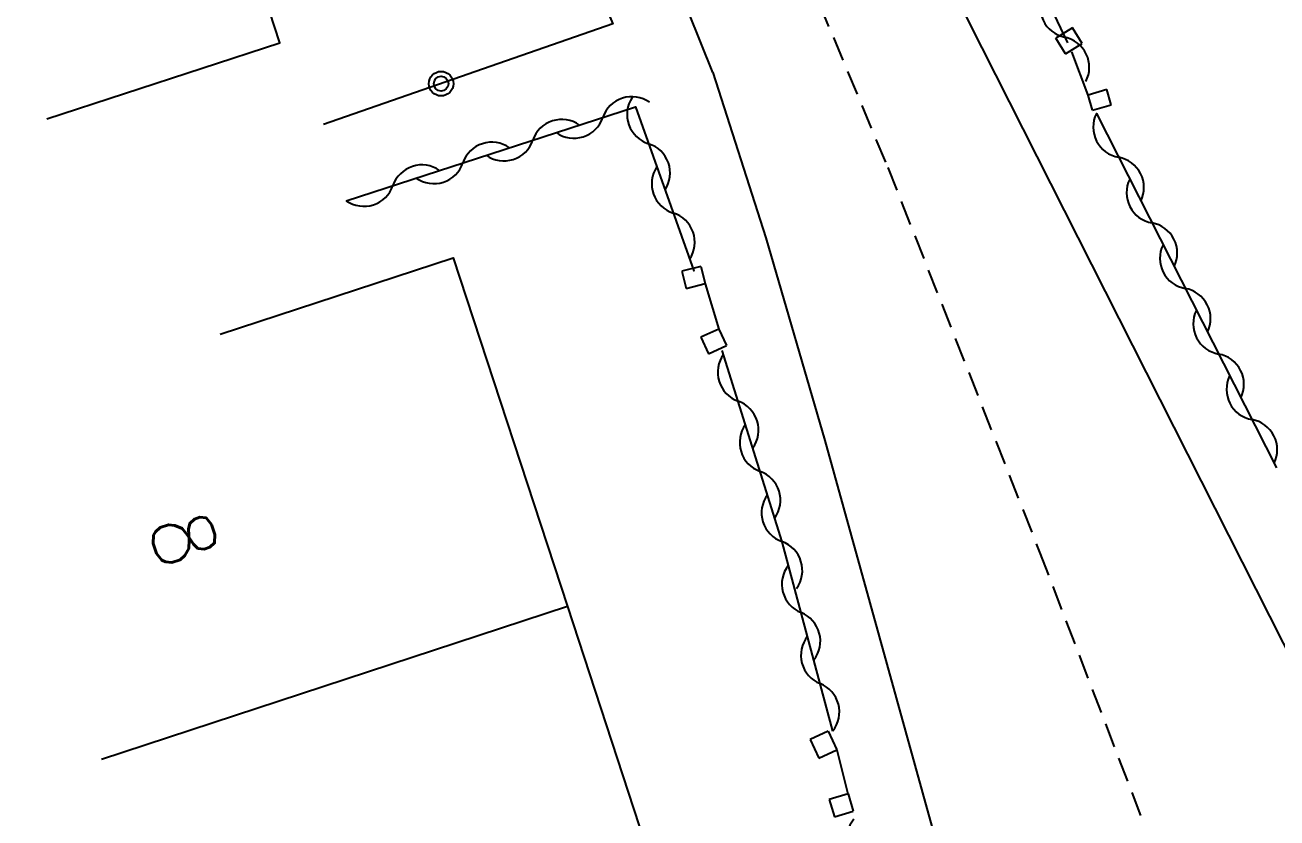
# Model space of a CAD drawing. Header units: millimetres. Extents: x 134000 to 135000, y 131000 to 132000.
# Drawn here: x 134283.35 to 134308.88, y 131370.65 to 131386.82 of the extents above; entities that cross this region are included whole.
import ezdxf
from ezdxf.enums import TextEntityAlignment as Align

# ---------------------------------------------------------------- set-up
doc = ezdxf.new("R2010")
doc.units = ezdxf.units.MM
doc.linetypes.add('DASHED', pattern=[0.75, 0.5, -0.25])
doc.layers.get('0').update_dxf_attribs({"linetype": 'CONTINUOUS'})
for name, color, linetype in [('W0001', 6, 'DASHED'), ('W0008', 7, 'CONTINUOUS'), ('W0100', 7, 'CONTINUOUS'), ('W0105', 7, 'CONTINUOUS'), ('W0112', 1, 'DASHED'), ('W0310', 3, 'CONTINUOUS'), ('W0322', 7, 'CONTINUOUS'), ('W0991', 7, 'CONTINUOUS'), ('W1102', 7, 'CONTINUOUS')]:
    doc.layers.add(name, color=color, linetype=linetype)
doc.styles.get("Standard").update_dxf_attribs({"font": 'romans.shx', "width": 0.85})

# ---------------------------------------------------------------- blocks, each defined once
blk = doc.blocks.new('t322o')
at = {"color": 0, "linetype": 'Continuous'}
for radius in [0.25, 0.15]:
    blk.add_circle((0, 0), radius, dxfattribs=at)
blk = doc.blocks.new('t310o')
at = {"color": 0, "linetype": 'Continuous'}
for centre, start, end in [((-0.5, 0.375), 216.8699, 323.1304), ((0.5, -0.375), 36.8699, 143.1303)]:
    blk.add_arc(centre, 0.625, start, end, dxfattribs=at)

msp = doc.modelspace()

# ---------------------------------------------------------------- linework, layer by layer
at = {"layer": 'W0001'}
msp.add_lwpolyline([(134264.713, 131462.062), (134269.294, 131454.356), (134274.122, 131444.494), (134276.155, 131437.378), (134279.836, 131431.562), (134292.24, 131403.859), (134298.388, 131390.024), (134300.942, 131383.918), (134304.039, 131376.07), (134310.323, 131359.694), (134326.292, 131341.759)], dxfattribs=at)
at = {"layer": 'W0008'}
for points in [[(134297.378, 131385.855), (134296.146, 131388.923), (134295.61, 131390.262), (134294.105, 131393.575), (134289.015, 131405.037), (134288.764, 131405.619), (134283.615, 131417.13), (134281.081, 131422.889), (134278.467, 131428.729), (134278.115, 131429.509), (134277.527, 131430.537), (134276.971, 131431.235), (134276.234, 131431.939), (134275.318, 131432.595), (134274.852, 131432.844), (134273.51, 131433.277), (134272.403, 131433.409), (134271.368, 131433.39), (134270.366, 131433.172), (134269.872, 131433.045)], [(134363.91, 131376.601), (134348.9, 131368.732), (134348.613, 131368.587), (134326.237, 131356.908), (134324.307, 131356.136), (134322.759, 131355.878), (134321.057, 131356.078), (134319.189, 131356.918), (134317.858, 131357.868), (134316.261, 131359.873), (134313.482, 131365.378), (134302.591, 131386.905), (134300.451, 131391.475), (134298.821, 131395.216), (134295.372, 131402.919)], [(134297.378, 131385.855), (134298.46, 131382.48), (134299.664, 131378.349), (134305.858, 131355.981), (134305.957, 131353.905), (134305.646, 131351.83), (134304.728, 131349.43), (134303.176, 131347.344), (134301.075, 131345.635)]]:
    msp.add_lwpolyline(points, dxfattribs=at)
at = {"layer": 'W0100'}
for points in [[(134283.795, 131384.911), (134288.549, 131386.46), (134286.245, 131393.526)], [(134287.33, 131380.517), (134292.08, 131382.076), (134294.416, 131374.962), (134296.665, 131368.079)]]:
    msp.add_lwpolyline(points, dxfattribs=at)
at = {"layer": 'W0105'}
for p, q in [((134305.029, 131385.392), (134304.695, 131386.276)), ((134297.221, 131381.547), (134297.499, 131380.62)), ((134299.904, 131372.041), (134300.133, 131371.144))]:
    msp.add_line(p, q, dxfattribs=at)
at = {"layer": 'W0112'}
for points in [[(134304.567, 131386.235), (134304.908, 131386.444), (134304.711, 131386.766), (134304.37, 131386.557), (134304.37, 131386.557), (134304.37, 131386.557), (134304.37, 131386.557), (134304.37, 131386.557), (134304.37, 131386.557), (134304.37, 131386.557), (134304.37, 131386.557), (134304.37, 131386.557), (134304.37, 131386.557), (134304.37, 131386.557), (134304.37, 131386.557), (134304.37, 131386.557), (134304.37, 131386.557), (134304.37, 131386.557), (134304.37, 131386.557), (134304.37, 131386.557), (134304.37, 131386.557), (134304.37, 131386.557), (134304.37, 131386.557), (134304.37, 131386.557), (134304.37, 131386.557), (134304.37, 131386.557), (134304.37, 131386.557), (134304.37, 131386.557), (134304.37, 131386.557), (134304.37, 131386.557), (134304.37, 131386.557), (134304.37, 131386.557), (134304.37, 131386.557), (134304.37, 131386.557), (134304.37, 131386.557), (134304.37, 131386.557), (134304.37, 131386.557), (134304.37, 131386.557), (134304.37, 131386.557), (134304.37, 131386.557), (134304.37, 131386.557), (134304.37, 131386.557), (134304.37, 131386.557), (134304.37, 131386.557), (134304.37, 131386.557), (134304.37, 131386.557), (134304.37, 131386.557), (134304.37, 131386.557), (134304.37, 131386.557), (134304.37, 131386.557), (134304.37, 131386.557), (134304.37, 131386.557), (134304.37, 131386.557), (134304.37, 131386.557), (134304.37, 131386.557), (134304.37, 131386.557), (134304.37, 131386.557), (134304.37, 131386.557), (134304.37, 131386.557), (134304.37, 131386.557), (134304.37, 131386.557), (134304.37, 131386.557), (134304.37, 131386.557), (134304.37, 131386.557), (134304.37, 131386.557), (134304.37, 131386.557), (134304.37, 131386.557), (134304.37, 131386.557), (134304.37, 131386.557), (134304.37, 131386.557), (134304.37, 131386.557), (134304.37, 131386.557), (134304.37, 131386.557), (134304.37, 131386.557), (134304.37, 131386.557), (134304.37, 131386.557), (134304.37, 131386.557), (134304.37, 131386.557), (134304.37, 131386.557), (134304.37, 131386.557), (134304.37, 131386.557), (134304.37, 131386.557), (134304.37, 131386.557), (134304.37, 131386.557), (134304.37, 131386.557), (134304.37, 131386.557), (134304.37, 131386.557), (134304.37, 131386.557), (134304.37, 131386.557), (134304.37, 131386.557), (134304.37, 131386.557), (134304.37, 131386.557), (134304.37, 131386.557), (134304.37, 131386.557), (134304.37, 131386.557), (134304.37, 131386.557), (134304.37, 131386.557), (134304.37, 131386.557), (134304.37, 131386.557), (134304.37, 131386.557), (134304.37, 131386.557), (134304.37, 131386.557), (134304.37, 131386.557), (134304.37, 131386.557), (134304.37, 131386.557), (134304.37, 131386.557), (134304.37, 131386.557), (134304.37, 131386.557), (134304.37, 131386.557), (134304.37, 131386.557), (134304.37, 131386.557), (134304.37, 131386.557), (134304.37, 131386.557), (134304.37, 131386.557), (134304.37, 131386.557), (134304.37, 131386.557), (134304.37, 131386.557), (134304.37, 131386.557), (134304.37, 131386.557), (134304.37, 131386.557)], [(134304.567, 131386.235), (134304.37, 131386.557), (134304.37, 131386.557), (134304.37, 131386.557), (134304.37, 131386.557), (134304.37, 131386.557), (134304.37, 131386.557), (134304.37, 131386.557), (134304.37, 131386.557), (134304.37, 131386.557), (134304.37, 131386.557), (134304.37, 131386.557), (134304.37, 131386.557), (134304.37, 131386.557), (134304.37, 131386.557), (134304.37, 131386.557), (134304.37, 131386.557), (134304.37, 131386.557), (134304.37, 131386.557), (134304.37, 131386.557), (134304.37, 131386.557), (134304.37, 131386.557), (134304.37, 131386.557), (134304.37, 131386.557), (134304.37, 131386.557), (134304.37, 131386.557), (134304.37, 131386.557), (134304.37, 131386.557), (134304.37, 131386.557), (134304.37, 131386.557), (134304.37, 131386.557), (134304.37, 131386.557), (134304.37, 131386.557), (134304.37, 131386.557), (134304.37, 131386.557), (134304.37, 131386.557), (134304.37, 131386.557), (134304.37, 131386.557), (134304.37, 131386.557), (134304.37, 131386.557), (134304.37, 131386.557), (134304.37, 131386.557), (134304.37, 131386.557), (134304.37, 131386.557), (134304.37, 131386.557), (134304.37, 131386.557), (134304.37, 131386.557), (134304.37, 131386.557), (134304.37, 131386.557), (134304.37, 131386.557), (134304.37, 131386.557), (134304.37, 131386.557), (134304.37, 131386.557), (134304.37, 131386.557), (134304.37, 131386.557), (134304.37, 131386.557), (134304.37, 131386.557), (134304.37, 131386.557), (134304.37, 131386.557), (134304.37, 131386.557), (134304.37, 131386.557), (134304.37, 131386.557), (134304.37, 131386.557), (134304.37, 131386.557), (134304.37, 131386.557), (134304.37, 131386.557), (134304.37, 131386.557), (134304.37, 131386.557), (134304.37, 131386.557), (134304.37, 131386.557), (134304.37, 131386.557), (134304.37, 131386.557), (134304.37, 131386.557), (134304.37, 131386.557), (134304.37, 131386.557), (134304.37, 131386.557), (134304.37, 131386.557), (134304.37, 131386.557), (134304.37, 131386.557), (134304.37, 131386.557), (134304.37, 131386.557), (134304.37, 131386.557), (134304.37, 131386.557), (134304.37, 131386.557), (134304.37, 131386.557), (134304.37, 131386.557), (134304.37, 131386.557), (134304.37, 131386.557), (134304.37, 131386.557), (134304.37, 131386.557), (134304.37, 131386.557), (134304.37, 131386.557), (134304.37, 131386.557), (134304.37, 131386.557), (134304.37, 131386.557), (134304.37, 131386.557), (134304.37, 131386.557), (134304.37, 131386.557), (134304.37, 131386.557), (134304.37, 131386.557), (134304.37, 131386.557), (134304.37, 131386.557), (134304.37, 131386.557), (134304.37, 131386.557), (134304.37, 131386.557), (134304.37, 131386.557), (134304.37, 131386.557), (134304.37, 131386.557), (134304.37, 131386.557), (134304.37, 131386.557), (134304.37, 131386.557), (134304.37, 131386.557), (134304.37, 131386.557), (134304.37, 131386.557), (134304.37, 131386.557), (134304.37, 131386.557), (134304.37, 131386.557), (134304.37, 131386.557), (134304.37, 131386.557), (134304.37, 131386.557)], [(134305.118, 131385.084), (134305.502, 131385.194), (134305.413, 131385.504), (134305.029, 131385.393), (134305.029, 131385.393), (134305.029, 131385.393), (134305.029, 131385.393), (134305.029, 131385.393), (134305.029, 131385.393), (134305.029, 131385.393), (134305.029, 131385.393), (134305.029, 131385.393), (134305.029, 131385.393), (134305.029, 131385.393), (134305.029, 131385.393), (134305.029, 131385.393), (134305.029, 131385.393), (134305.029, 131385.393), (134305.029, 131385.393), (134305.029, 131385.393), (134305.029, 131385.393), (134305.029, 131385.393), (134305.029, 131385.393), (134305.029, 131385.393), (134305.029, 131385.393), (134305.029, 131385.393), (134305.029, 131385.393), (134305.029, 131385.393), (134305.029, 131385.393), (134305.029, 131385.393), (134305.029, 131385.393), (134305.029, 131385.393), (134305.029, 131385.393), (134305.029, 131385.393), (134305.029, 131385.393), (134305.029, 131385.393), (134305.029, 131385.393), (134305.029, 131385.393), (134305.029, 131385.393), (134305.029, 131385.393), (134305.029, 131385.393), (134305.029, 131385.393), (134305.029, 131385.393), (134305.029, 131385.393), (134305.029, 131385.393), (134305.029, 131385.393), (134305.029, 131385.393), (134305.029, 131385.393), (134305.029, 131385.393), (134305.029, 131385.393), (134305.029, 131385.393), (134305.029, 131385.393), (134305.029, 131385.393), (134305.029, 131385.393), (134305.029, 131385.393), (134305.029, 131385.393), (134305.029, 131385.393), (134305.029, 131385.393), (134305.029, 131385.393), (134305.029, 131385.393), (134305.029, 131385.393), (134305.029, 131385.393), (134305.029, 131385.393), (134305.029, 131385.393), (134305.029, 131385.393), (134305.029, 131385.393), (134305.029, 131385.393), (134305.029, 131385.393), (134305.029, 131385.393), (134305.029, 131385.393), (134305.029, 131385.393), (134305.029, 131385.393), (134305.029, 131385.393), (134305.029, 131385.393), (134305.029, 131385.393), (134305.029, 131385.393), (134305.029, 131385.393), (134305.029, 131385.393), (134305.029, 131385.393), (134305.029, 131385.393), (134305.029, 131385.393), (134305.029, 131385.393), (134305.029, 131385.393), (134305.029, 131385.393), (134305.029, 131385.393), (134305.029, 131385.393), (134305.029, 131385.393), (134305.029, 131385.393), (134305.029, 131385.393), (134305.029, 131385.393), (134305.029, 131385.393), (134305.029, 131385.393), (134305.029, 131385.393), (134305.029, 131385.393), (134305.029, 131385.393), (134305.029, 131385.393), (134305.029, 131385.393), (134305.029, 131385.393), (134305.029, 131385.393), (134305.029, 131385.393), (134305.029, 131385.393), (134305.029, 131385.393), (134305.029, 131385.393), (134305.029, 131385.393), (134305.029, 131385.393), (134305.029, 131385.393), (134305.029, 131385.393), (134305.029, 131385.393), (134305.029, 131385.393), (134305.029, 131385.393), (134305.029, 131385.393), (134305.029, 131385.393), (134305.029, 131385.393), (134305.029, 131385.393), (134305.029, 131385.393), (134305.029, 131385.393), (134305.029, 131385.393), (134305.029, 131385.393), (134305.029, 131385.393), (134305.029, 131385.393)], [(134305.118, 131385.084), (134305.029, 131385.393), (134305.029, 131385.393), (134305.029, 131385.393), (134305.029, 131385.393), (134305.029, 131385.393), (134305.029, 131385.393), (134305.029, 131385.393), (134305.029, 131385.393), (134305.029, 131385.393), (134305.029, 131385.393), (134305.029, 131385.393), (134305.029, 131385.393), (134305.029, 131385.393), (134305.029, 131385.393), (134305.029, 131385.393), (134305.029, 131385.393), (134305.029, 131385.393), (134305.029, 131385.393), (134305.029, 131385.393), (134305.029, 131385.393), (134305.029, 131385.393), (134305.029, 131385.393), (134305.029, 131385.393), (134305.029, 131385.393), (134305.029, 131385.393), (134305.029, 131385.393), (134305.029, 131385.393), (134305.029, 131385.393), (134305.029, 131385.393), (134305.029, 131385.393), (134305.029, 131385.393), (134305.029, 131385.393), (134305.029, 131385.393), (134305.029, 131385.393), (134305.029, 131385.393), (134305.029, 131385.393), (134305.029, 131385.393), (134305.029, 131385.393), (134305.029, 131385.393), (134305.029, 131385.393), (134305.029, 131385.393), (134305.029, 131385.393), (134305.029, 131385.393), (134305.029, 131385.393), (134305.029, 131385.393), (134305.029, 131385.393), (134305.029, 131385.393), (134305.029, 131385.393), (134305.029, 131385.393), (134305.029, 131385.393), (134305.029, 131385.393), (134305.029, 131385.393), (134305.029, 131385.393), (134305.029, 131385.393), (134305.029, 131385.393), (134305.029, 131385.393), (134305.029, 131385.393), (134305.029, 131385.393), (134305.029, 131385.393), (134305.029, 131385.393), (134305.029, 131385.393), (134305.029, 131385.393), (134305.029, 131385.393), (134305.029, 131385.393), (134305.029, 131385.393), (134305.029, 131385.393), (134305.029, 131385.393), (134305.029, 131385.393), (134305.029, 131385.393), (134305.029, 131385.393), (134305.029, 131385.393), (134305.029, 131385.393), (134305.029, 131385.393), (134305.029, 131385.393), (134305.029, 131385.393), (134305.029, 131385.393), (134305.029, 131385.393), (134305.029, 131385.393), (134305.029, 131385.393), (134305.029, 131385.393), (134305.029, 131385.393), (134305.029, 131385.393), (134305.029, 131385.393), (134305.029, 131385.393), (134305.029, 131385.393), (134305.029, 131385.393), (134305.029, 131385.393), (134305.029, 131385.393), (134305.029, 131385.393), (134305.029, 131385.393), (134305.029, 131385.393), (134305.029, 131385.393), (134305.029, 131385.393), (134305.029, 131385.393), (134305.029, 131385.393), (134305.029, 131385.393), (134305.029, 131385.393), (134305.029, 131385.393), (134305.029, 131385.393), (134305.029, 131385.393), (134305.029, 131385.393), (134305.029, 131385.393), (134305.029, 131385.393), (134305.029, 131385.393), (134305.029, 131385.393), (134305.029, 131385.393), (134305.029, 131385.393), (134305.029, 131385.393), (134305.029, 131385.393), (134305.029, 131385.393), (134305.029, 131385.393), (134305.029, 131385.393), (134305.029, 131385.393), (134305.029, 131385.393), (134305.029, 131385.393), (134305.029, 131385.393), (134305.029, 131385.393), (134305.029, 131385.393), (134305.029, 131385.393)], [(134297.13, 131381.899), (134296.742, 131381.799), (134296.833, 131381.448), (134297.22, 131381.548), (134297.22, 131381.548), (134297.22, 131381.548), (134297.22, 131381.548), (134297.22, 131381.548), (134297.22, 131381.548), (134297.22, 131381.548), (134297.22, 131381.548), (134297.22, 131381.548), (134297.22, 131381.548), (134297.22, 131381.548), (134297.22, 131381.548), (134297.22, 131381.548), (134297.22, 131381.548), (134297.22, 131381.548), (134297.22, 131381.548), (134297.22, 131381.548), (134297.22, 131381.548), (134297.22, 131381.548), (134297.22, 131381.548), (134297.22, 131381.548), (134297.22, 131381.548), (134297.22, 131381.548), (134297.22, 131381.548), (134297.22, 131381.548), (134297.22, 131381.548), (134297.22, 131381.548), (134297.22, 131381.548), (134297.22, 131381.548), (134297.22, 131381.548), (134297.22, 131381.548), (134297.22, 131381.548), (134297.22, 131381.548), (134297.22, 131381.548), (134297.22, 131381.548), (134297.22, 131381.548), (134297.22, 131381.548), (134297.22, 131381.548), (134297.22, 131381.548), (134297.22, 131381.548), (134297.22, 131381.548), (134297.22, 131381.548), (134297.22, 131381.548), (134297.22, 131381.548), (134297.22, 131381.548), (134297.22, 131381.548), (134297.22, 131381.548), (134297.22, 131381.548), (134297.22, 131381.548), (134297.22, 131381.548), (134297.22, 131381.548), (134297.22, 131381.548), (134297.22, 131381.548), (134297.22, 131381.548), (134297.22, 131381.548), (134297.22, 131381.548), (134297.22, 131381.548), (134297.22, 131381.548), (134297.22, 131381.548), (134297.22, 131381.548), (134297.22, 131381.548), (134297.22, 131381.548), (134297.22, 131381.548), (134297.22, 131381.548), (134297.22, 131381.548), (134297.22, 131381.548), (134297.22, 131381.548), (134297.22, 131381.548), (134297.22, 131381.548), (134297.22, 131381.548), (134297.22, 131381.548), (134297.22, 131381.548), (134297.22, 131381.548), (134297.22, 131381.548), (134297.22, 131381.548), (134297.22, 131381.548), (134297.22, 131381.548), (134297.22, 131381.548), (134297.22, 131381.548), (134297.22, 131381.548), (134297.22, 131381.548), (134297.22, 131381.548), (134297.22, 131381.548), (134297.22, 131381.548), (134297.22, 131381.548), (134297.22, 131381.548), (134297.22, 131381.548), (134297.22, 131381.548), (134297.22, 131381.548), (134297.22, 131381.548), (134297.22, 131381.548), (134297.22, 131381.548), (134297.22, 131381.548), (134297.22, 131381.548), (134297.22, 131381.548), (134297.22, 131381.548), (134297.22, 131381.548), (134297.22, 131381.548), (134297.22, 131381.548), (134297.22, 131381.548), (134297.22, 131381.548), (134297.22, 131381.548), (134297.22, 131381.548), (134297.22, 131381.548), (134297.22, 131381.548), (134297.22, 131381.548), (134297.22, 131381.548), (134297.22, 131381.548), (134297.22, 131381.548), (134297.22, 131381.548), (134297.22, 131381.548), (134297.22, 131381.548), (134297.22, 131381.548), (134297.22, 131381.548), (134297.22, 131381.548), (134297.22, 131381.548), (134297.22, 131381.548)], [(134297.13, 131381.899), (134297.22, 131381.548), (134297.22, 131381.548), (134297.22, 131381.548), (134297.22, 131381.548), (134297.22, 131381.548), (134297.22, 131381.548), (134297.22, 131381.548), (134297.22, 131381.548), (134297.22, 131381.548), (134297.22, 131381.548), (134297.22, 131381.548), (134297.22, 131381.548), (134297.22, 131381.548), (134297.22, 131381.548), (134297.22, 131381.548), (134297.22, 131381.548), (134297.22, 131381.548), (134297.22, 131381.548), (134297.22, 131381.548), (134297.22, 131381.548), (134297.22, 131381.548), (134297.22, 131381.548), (134297.22, 131381.548), (134297.22, 131381.548), (134297.22, 131381.548), (134297.22, 131381.548), (134297.22, 131381.548), (134297.22, 131381.548), (134297.22, 131381.548), (134297.22, 131381.548), (134297.22, 131381.548), (134297.22, 131381.548), (134297.22, 131381.548), (134297.22, 131381.548), (134297.22, 131381.548), (134297.22, 131381.548), (134297.22, 131381.548), (134297.22, 131381.548), (134297.22, 131381.548), (134297.22, 131381.548), (134297.22, 131381.548), (134297.22, 131381.548), (134297.22, 131381.548), (134297.22, 131381.548), (134297.22, 131381.548), (134297.22, 131381.548), (134297.22, 131381.548), (134297.22, 131381.548), (134297.22, 131381.548), (134297.22, 131381.548), (134297.22, 131381.548), (134297.22, 131381.548), (134297.22, 131381.548), (134297.22, 131381.548), (134297.22, 131381.548), (134297.22, 131381.548), (134297.22, 131381.548), (134297.22, 131381.548), (134297.22, 131381.548), (134297.22, 131381.548), (134297.22, 131381.548), (134297.22, 131381.548), (134297.22, 131381.548), (134297.22, 131381.548), (134297.22, 131381.548), (134297.22, 131381.548), (134297.22, 131381.548), (134297.22, 131381.548), (134297.22, 131381.548), (134297.22, 131381.548), (134297.22, 131381.548), (134297.22, 131381.548), (134297.22, 131381.548), (134297.22, 131381.548), (134297.22, 131381.548), (134297.22, 131381.548), (134297.22, 131381.548), (134297.22, 131381.548), (134297.22, 131381.548), (134297.22, 131381.548), (134297.22, 131381.548), (134297.22, 131381.548), (134297.22, 131381.548), (134297.22, 131381.548), (134297.22, 131381.548), (134297.22, 131381.548), (134297.22, 131381.548), (134297.22, 131381.548), (134297.22, 131381.548), (134297.22, 131381.548), (134297.22, 131381.548), (134297.22, 131381.548), (134297.22, 131381.548), (134297.22, 131381.548), (134297.22, 131381.548), (134297.22, 131381.548), (134297.22, 131381.548), (134297.22, 131381.548), (134297.22, 131381.548), (134297.22, 131381.548), (134297.22, 131381.548), (134297.22, 131381.548), (134297.22, 131381.548), (134297.22, 131381.548), (134297.22, 131381.548), (134297.22, 131381.548), (134297.22, 131381.548), (134297.22, 131381.548), (134297.22, 131381.548), (134297.22, 131381.548), (134297.22, 131381.548), (134297.22, 131381.548), (134297.22, 131381.548), (134297.22, 131381.548), (134297.22, 131381.548), (134297.22, 131381.548), (134297.22, 131381.548), (134297.22, 131381.548), (134297.22, 131381.548)], [(134297.498, 131380.622), (134297.135, 131380.453), (134297.292, 131380.116), (134297.655, 131380.284), (134297.655, 131380.284), (134297.655, 131380.284), (134297.655, 131380.284), (134297.655, 131380.284), (134297.655, 131380.284), (134297.655, 131380.284), (134297.655, 131380.284), (134297.655, 131380.284), (134297.655, 131380.284), (134297.655, 131380.284), (134297.655, 131380.284), (134297.655, 131380.284), (134297.655, 131380.284), (134297.655, 131380.284), (134297.655, 131380.284), (134297.655, 131380.284), (134297.655, 131380.284), (134297.655, 131380.284), (134297.655, 131380.284), (134297.655, 131380.284), (134297.655, 131380.284), (134297.655, 131380.284), (134297.655, 131380.284), (134297.655, 131380.284), (134297.655, 131380.284), (134297.655, 131380.284), (134297.655, 131380.284), (134297.655, 131380.284), (134297.655, 131380.284), (134297.655, 131380.284), (134297.655, 131380.284), (134297.655, 131380.284), (134297.655, 131380.284), (134297.655, 131380.284), (134297.655, 131380.284), (134297.655, 131380.284), (134297.655, 131380.284), (134297.655, 131380.284), (134297.655, 131380.284), (134297.655, 131380.284), (134297.655, 131380.284), (134297.655, 131380.284), (134297.655, 131380.284), (134297.655, 131380.284), (134297.655, 131380.284), (134297.655, 131380.284), (134297.655, 131380.284), (134297.655, 131380.284), (134297.655, 131380.284), (134297.655, 131380.284), (134297.655, 131380.284), (134297.655, 131380.284), (134297.655, 131380.284), (134297.655, 131380.284), (134297.655, 131380.284), (134297.655, 131380.284), (134297.655, 131380.284), (134297.655, 131380.284), (134297.655, 131380.284), (134297.655, 131380.284), (134297.655, 131380.284), (134297.655, 131380.284), (134297.655, 131380.284), (134297.655, 131380.284), (134297.655, 131380.284), (134297.655, 131380.284), (134297.655, 131380.284), (134297.655, 131380.284), (134297.655, 131380.284), (134297.655, 131380.284), (134297.655, 131380.284), (134297.655, 131380.284), (134297.655, 131380.284), (134297.655, 131380.284), (134297.655, 131380.284), (134297.655, 131380.284), (134297.655, 131380.284), (134297.655, 131380.284), (134297.655, 131380.284), (134297.655, 131380.284), (134297.655, 131380.284), (134297.655, 131380.284), (134297.655, 131380.284), (134297.655, 131380.284), (134297.655, 131380.284), (134297.655, 131380.284), (134297.655, 131380.284), (134297.655, 131380.284), (134297.655, 131380.284), (134297.655, 131380.284), (134297.655, 131380.284), (134297.655, 131380.284), (134297.655, 131380.284), (134297.655, 131380.284), (134297.655, 131380.284), (134297.655, 131380.284), (134297.655, 131380.284), (134297.655, 131380.284), (134297.655, 131380.284), (134297.655, 131380.284), (134297.655, 131380.284), (134297.655, 131380.284), (134297.655, 131380.284), (134297.655, 131380.284), (134297.655, 131380.284), (134297.655, 131380.284), (134297.655, 131380.284), (134297.655, 131380.284), (134297.655, 131380.284), (134297.655, 131380.284), (134297.655, 131380.284), (134297.655, 131380.284), (134297.655, 131380.284), (134297.655, 131380.284), (134297.655, 131380.284), (134297.655, 131380.284)], [(134297.498, 131380.622), (134297.655, 131380.284), (134297.655, 131380.284), (134297.655, 131380.284), (134297.655, 131380.284), (134297.655, 131380.284), (134297.655, 131380.284), (134297.655, 131380.284), (134297.655, 131380.284), (134297.655, 131380.284), (134297.655, 131380.284), (134297.655, 131380.284), (134297.655, 131380.284), (134297.655, 131380.284), (134297.655, 131380.284), (134297.655, 131380.284), (134297.655, 131380.284), (134297.655, 131380.284), (134297.655, 131380.284), (134297.655, 131380.284), (134297.655, 131380.284), (134297.655, 131380.284), (134297.655, 131380.284), (134297.655, 131380.284), (134297.655, 131380.284), (134297.655, 131380.284), (134297.655, 131380.284), (134297.655, 131380.284), (134297.655, 131380.284), (134297.655, 131380.284), (134297.655, 131380.284), (134297.655, 131380.284), (134297.655, 131380.284), (134297.655, 131380.284), (134297.655, 131380.284), (134297.655, 131380.284), (134297.655, 131380.284), (134297.655, 131380.284), (134297.655, 131380.284), (134297.655, 131380.284), (134297.655, 131380.284), (134297.655, 131380.284), (134297.655, 131380.284), (134297.655, 131380.284), (134297.655, 131380.284), (134297.655, 131380.284), (134297.655, 131380.284), (134297.655, 131380.284), (134297.655, 131380.284), (134297.655, 131380.284), (134297.655, 131380.284), (134297.655, 131380.284), (134297.655, 131380.284), (134297.655, 131380.284), (134297.655, 131380.284), (134297.655, 131380.284), (134297.655, 131380.284), (134297.655, 131380.284), (134297.655, 131380.284), (134297.655, 131380.284), (134297.655, 131380.284), (134297.655, 131380.284), (134297.655, 131380.284), (134297.655, 131380.284), (134297.655, 131380.284), (134297.655, 131380.284), (134297.655, 131380.284), (134297.655, 131380.284), (134297.655, 131380.284), (134297.655, 131380.284), (134297.655, 131380.284), (134297.655, 131380.284), (134297.655, 131380.284), (134297.655, 131380.284), (134297.655, 131380.284), (134297.655, 131380.284), (134297.655, 131380.284), (134297.655, 131380.284), (134297.655, 131380.284), (134297.655, 131380.284), (134297.655, 131380.284), (134297.655, 131380.284), (134297.655, 131380.284), (134297.655, 131380.284), (134297.655, 131380.284), (134297.655, 131380.284), (134297.655, 131380.284), (134297.655, 131380.284), (134297.655, 131380.284), (134297.655, 131380.284), (134297.655, 131380.284), (134297.655, 131380.284), (134297.655, 131380.284), (134297.655, 131380.284), (134297.655, 131380.284), (134297.655, 131380.284), (134297.655, 131380.284), (134297.655, 131380.284), (134297.655, 131380.284), (134297.655, 131380.284), (134297.655, 131380.284), (134297.655, 131380.284), (134297.655, 131380.284), (134297.655, 131380.284), (134297.655, 131380.284), (134297.655, 131380.284), (134297.655, 131380.284), (134297.655, 131380.284), (134297.655, 131380.284), (134297.655, 131380.284), (134297.655, 131380.284), (134297.655, 131380.284), (134297.655, 131380.284), (134297.655, 131380.284), (134297.655, 131380.284), (134297.655, 131380.284), (134297.655, 131380.284), (134297.655, 131380.284), (134297.655, 131380.284), (134297.655, 131380.284)], [(134299.727, 131372.422), (134299.364, 131372.254), (134299.54, 131371.873), (134299.903, 131372.041), (134299.903, 131372.041), (134299.903, 131372.041), (134299.903, 131372.041), (134299.903, 131372.041), (134299.903, 131372.041), (134299.903, 131372.041), (134299.903, 131372.041), (134299.903, 131372.041), (134299.903, 131372.041), (134299.903, 131372.041), (134299.903, 131372.041), (134299.903, 131372.041), (134299.903, 131372.041), (134299.903, 131372.041), (134299.903, 131372.041), (134299.903, 131372.041), (134299.903, 131372.041), (134299.903, 131372.041), (134299.903, 131372.041), (134299.903, 131372.041), (134299.903, 131372.041), (134299.903, 131372.041), (134299.903, 131372.041), (134299.903, 131372.041), (134299.903, 131372.041), (134299.903, 131372.041), (134299.903, 131372.041), (134299.903, 131372.041), (134299.903, 131372.041), (134299.903, 131372.041), (134299.903, 131372.041), (134299.903, 131372.041), (134299.903, 131372.041), (134299.903, 131372.041), (134299.903, 131372.041), (134299.903, 131372.041), (134299.903, 131372.041), (134299.903, 131372.041), (134299.903, 131372.041), (134299.903, 131372.041), (134299.903, 131372.041), (134299.903, 131372.041), (134299.903, 131372.041), (134299.903, 131372.041), (134299.903, 131372.041), (134299.903, 131372.041), (134299.903, 131372.041), (134299.903, 131372.041), (134299.903, 131372.041), (134299.903, 131372.041), (134299.903, 131372.041), (134299.903, 131372.041), (134299.903, 131372.041), (134299.903, 131372.041), (134299.903, 131372.041), (134299.903, 131372.041), (134299.903, 131372.041), (134299.903, 131372.041), (134299.903, 131372.041), (134299.903, 131372.041), (134299.903, 131372.041), (134299.903, 131372.041), (134299.903, 131372.041), (134299.903, 131372.041), (134299.903, 131372.041), (134299.903, 131372.041), (134299.903, 131372.041), (134299.903, 131372.041), (134299.903, 131372.041), (134299.903, 131372.041), (134299.903, 131372.041), (134299.903, 131372.041), (134299.903, 131372.041), (134299.903, 131372.041), (134299.903, 131372.041), (134299.903, 131372.041), (134299.903, 131372.041), (134299.903, 131372.041), (134299.903, 131372.041), (134299.903, 131372.041), (134299.903, 131372.041), (134299.903, 131372.041), (134299.903, 131372.041), (134299.903, 131372.041), (134299.903, 131372.041), (134299.903, 131372.041), (134299.903, 131372.041), (134299.903, 131372.041), (134299.903, 131372.041), (134299.903, 131372.041), (134299.903, 131372.041), (134299.903, 131372.041), (134299.903, 131372.041), (134299.903, 131372.041), (134299.903, 131372.041), (134299.903, 131372.041), (134299.903, 131372.041), (134299.903, 131372.041), (134299.903, 131372.041), (134299.903, 131372.041), (134299.903, 131372.041), (134299.903, 131372.041), (134299.903, 131372.041), (134299.903, 131372.041), (134299.903, 131372.041), (134299.903, 131372.041), (134299.903, 131372.041), (134299.903, 131372.041), (134299.903, 131372.041), (134299.903, 131372.041), (134299.903, 131372.041), (134299.903, 131372.041), (134299.903, 131372.041), (134299.903, 131372.041), (134299.903, 131372.041), (134299.903, 131372.041)], [(134299.727, 131372.422), (134299.903, 131372.041), (134299.903, 131372.041), (134299.903, 131372.041), (134299.903, 131372.041), (134299.903, 131372.041), (134299.903, 131372.041), (134299.903, 131372.041), (134299.903, 131372.041), (134299.903, 131372.041), (134299.903, 131372.041), (134299.903, 131372.041), (134299.903, 131372.041), (134299.903, 131372.041), (134299.903, 131372.041), (134299.903, 131372.041), (134299.903, 131372.041), (134299.903, 131372.041), (134299.903, 131372.041), (134299.903, 131372.041), (134299.903, 131372.041), (134299.903, 131372.041), (134299.903, 131372.041), (134299.903, 131372.041), (134299.903, 131372.041), (134299.903, 131372.041), (134299.903, 131372.041), (134299.903, 131372.041), (134299.903, 131372.041), (134299.903, 131372.041), (134299.903, 131372.041), (134299.903, 131372.041), (134299.903, 131372.041), (134299.903, 131372.041), (134299.903, 131372.041), (134299.903, 131372.041), (134299.903, 131372.041), (134299.903, 131372.041), (134299.903, 131372.041), (134299.903, 131372.041), (134299.903, 131372.041), (134299.903, 131372.041), (134299.903, 131372.041), (134299.903, 131372.041), (134299.903, 131372.041), (134299.903, 131372.041), (134299.903, 131372.041), (134299.903, 131372.041), (134299.903, 131372.041), (134299.903, 131372.041), (134299.903, 131372.041), (134299.903, 131372.041), (134299.903, 131372.041), (134299.903, 131372.041), (134299.903, 131372.041), (134299.903, 131372.041), (134299.903, 131372.041), (134299.903, 131372.041), (134299.903, 131372.041), (134299.903, 131372.041), (134299.903, 131372.041), (134299.903, 131372.041), (134299.903, 131372.041), (134299.903, 131372.041), (134299.903, 131372.041), (134299.903, 131372.041), (134299.903, 131372.041), (134299.903, 131372.041), (134299.903, 131372.041), (134299.903, 131372.041), (134299.903, 131372.041), (134299.903, 131372.041), (134299.903, 131372.041), (134299.903, 131372.041), (134299.903, 131372.041), (134299.903, 131372.041), (134299.903, 131372.041), (134299.903, 131372.041), (134299.903, 131372.041), (134299.903, 131372.041), (134299.903, 131372.041), (134299.903, 131372.041), (134299.903, 131372.041), (134299.903, 131372.041), (134299.903, 131372.041), (134299.903, 131372.041), (134299.903, 131372.041), (134299.903, 131372.041), (134299.903, 131372.041), (134299.903, 131372.041), (134299.903, 131372.041), (134299.903, 131372.041), (134299.903, 131372.041), (134299.903, 131372.041), (134299.903, 131372.041), (134299.903, 131372.041), (134299.903, 131372.041), (134299.903, 131372.041), (134299.903, 131372.041), (134299.903, 131372.041), (134299.903, 131372.041), (134299.903, 131372.041), (134299.903, 131372.041), (134299.903, 131372.041), (134299.903, 131372.041), (134299.903, 131372.041), (134299.903, 131372.041), (134299.903, 131372.041), (134299.903, 131372.041), (134299.903, 131372.041), (134299.903, 131372.041), (134299.903, 131372.041), (134299.903, 131372.041), (134299.903, 131372.041), (134299.903, 131372.041), (134299.903, 131372.041), (134299.903, 131372.041), (134299.903, 131372.041), (134299.903, 131372.041), (134299.903, 131372.041)], [(134300.134, 131371.145), (134299.751, 131371.03), (134299.857, 131370.674), (134300.24, 131370.789), (134300.24, 131370.789), (134300.24, 131370.789), (134300.24, 131370.789), (134300.24, 131370.789), (134300.24, 131370.789), (134300.24, 131370.789), (134300.24, 131370.789), (134300.24, 131370.789), (134300.24, 131370.789), (134300.24, 131370.789), (134300.24, 131370.789), (134300.24, 131370.789), (134300.24, 131370.789), (134300.24, 131370.789), (134300.24, 131370.789), (134300.24, 131370.789), (134300.24, 131370.789), (134300.24, 131370.789), (134300.24, 131370.789), (134300.24, 131370.789), (134300.24, 131370.789), (134300.24, 131370.789), (134300.24, 131370.789), (134300.24, 131370.789), (134300.24, 131370.789), (134300.24, 131370.789), (134300.24, 131370.789), (134300.24, 131370.789), (134300.24, 131370.789), (134300.24, 131370.789), (134300.24, 131370.789), (134300.24, 131370.789), (134300.24, 131370.789), (134300.24, 131370.789), (134300.24, 131370.789), (134300.24, 131370.789), (134300.24, 131370.789), (134300.24, 131370.789), (134300.24, 131370.789), (134300.24, 131370.789), (134300.24, 131370.789), (134300.24, 131370.789), (134300.24, 131370.789), (134300.24, 131370.789), (134300.24, 131370.789), (134300.24, 131370.789), (134300.24, 131370.789), (134300.24, 131370.789), (134300.24, 131370.789), (134300.24, 131370.789), (134300.24, 131370.789), (134300.24, 131370.789), (134300.24, 131370.789), (134300.24, 131370.789), (134300.24, 131370.789), (134300.24, 131370.789), (134300.24, 131370.789), (134300.24, 131370.789), (134300.24, 131370.789), (134300.24, 131370.789), (134300.24, 131370.789), (134300.24, 131370.789), (134300.24, 131370.789), (134300.24, 131370.789), (134300.24, 131370.789), (134300.24, 131370.789), (134300.24, 131370.789), (134300.24, 131370.789), (134300.24, 131370.789), (134300.24, 131370.789), (134300.24, 131370.789), (134300.24, 131370.789), (134300.24, 131370.789), (134300.24, 131370.789), (134300.24, 131370.789), (134300.24, 131370.789), (134300.24, 131370.789), (134300.24, 131370.789), (134300.24, 131370.789), (134300.24, 131370.789), (134300.24, 131370.789), (134300.24, 131370.789), (134300.24, 131370.789), (134300.24, 131370.789), (134300.24, 131370.789), (134300.24, 131370.789), (134300.24, 131370.789), (134300.24, 131370.789), (134300.24, 131370.789), (134300.24, 131370.789), (134300.24, 131370.789), (134300.24, 131370.789), (134300.24, 131370.789), (134300.24, 131370.789), (134300.24, 131370.789), (134300.24, 131370.789), (134300.24, 131370.789), (134300.24, 131370.789), (134300.24, 131370.789), (134300.24, 131370.789), (134300.24, 131370.789), (134300.24, 131370.789), (134300.24, 131370.789), (134300.24, 131370.789), (134300.24, 131370.789), (134300.24, 131370.789), (134300.24, 131370.789), (134300.24, 131370.789), (134300.24, 131370.789), (134300.24, 131370.789), (134300.24, 131370.789), (134300.24, 131370.789), (134300.24, 131370.789), (134300.24, 131370.789), (134300.24, 131370.789), (134300.24, 131370.789)], [(134300.134, 131371.145), (134300.24, 131370.789), (134300.24, 131370.789), (134300.24, 131370.789), (134300.24, 131370.789), (134300.24, 131370.789), (134300.24, 131370.789), (134300.24, 131370.789), (134300.24, 131370.789), (134300.24, 131370.789), (134300.24, 131370.789), (134300.24, 131370.789), (134300.24, 131370.789), (134300.24, 131370.789), (134300.24, 131370.789), (134300.24, 131370.789), (134300.24, 131370.789), (134300.24, 131370.789), (134300.24, 131370.789), (134300.24, 131370.789), (134300.24, 131370.789), (134300.24, 131370.789), (134300.24, 131370.789), (134300.24, 131370.789), (134300.24, 131370.789), (134300.24, 131370.789), (134300.24, 131370.789), (134300.24, 131370.789), (134300.24, 131370.789), (134300.24, 131370.789), (134300.24, 131370.789), (134300.24, 131370.789), (134300.24, 131370.789), (134300.24, 131370.789), (134300.24, 131370.789), (134300.24, 131370.789), (134300.24, 131370.789), (134300.24, 131370.789), (134300.24, 131370.789), (134300.24, 131370.789), (134300.24, 131370.789), (134300.24, 131370.789), (134300.24, 131370.789), (134300.24, 131370.789), (134300.24, 131370.789), (134300.24, 131370.789), (134300.24, 131370.789), (134300.24, 131370.789), (134300.24, 131370.789), (134300.24, 131370.789), (134300.24, 131370.789), (134300.24, 131370.789), (134300.24, 131370.789), (134300.24, 131370.789), (134300.24, 131370.789), (134300.24, 131370.789), (134300.24, 131370.789), (134300.24, 131370.789), (134300.24, 131370.789), (134300.24, 131370.789), (134300.24, 131370.789), (134300.24, 131370.789), (134300.24, 131370.789), (134300.24, 131370.789), (134300.24, 131370.789), (134300.24, 131370.789), (134300.24, 131370.789), (134300.24, 131370.789), (134300.24, 131370.789), (134300.24, 131370.789), (134300.24, 131370.789), (134300.24, 131370.789), (134300.24, 131370.789), (134300.24, 131370.789), (134300.24, 131370.789), (134300.24, 131370.789), (134300.24, 131370.789), (134300.24, 131370.789), (134300.24, 131370.789), (134300.24, 131370.789), (134300.24, 131370.789), (134300.24, 131370.789), (134300.24, 131370.789), (134300.24, 131370.789), (134300.24, 131370.789), (134300.24, 131370.789), (134300.24, 131370.789), (134300.24, 131370.789), (134300.24, 131370.789), (134300.24, 131370.789), (134300.24, 131370.789), (134300.24, 131370.789), (134300.24, 131370.789), (134300.24, 131370.789), (134300.24, 131370.789), (134300.24, 131370.789), (134300.24, 131370.789), (134300.24, 131370.789), (134300.24, 131370.789), (134300.24, 131370.789), (134300.24, 131370.789), (134300.24, 131370.789), (134300.24, 131370.789), (134300.24, 131370.789), (134300.24, 131370.789), (134300.24, 131370.789), (134300.24, 131370.789), (134300.24, 131370.789), (134300.24, 131370.789), (134300.24, 131370.789), (134300.24, 131370.789), (134300.24, 131370.789), (134300.24, 131370.789), (134300.24, 131370.789), (134300.24, 131370.789), (134300.24, 131370.789), (134300.24, 131370.789), (134300.24, 131370.789), (134300.24, 131370.789), (134300.24, 131370.789)]]:
    msp.add_lwpolyline(points, dxfattribs=at)
at = {"layer": 'W0310'}
for points in [[(134307.818, 131391.205), (134307.818, 131391.205), (134307.818, 131391.205), (134307.818, 131391.205), (134307.818, 131391.205), (134307.818, 131391.205), (134307.818, 131391.205), (134307.818, 131391.205), (134307.818, 131391.205), (134307.818, 131391.205), (134307.818, 131391.205), (134307.818, 131391.205), (134307.818, 131391.205), (134307.818, 131391.205), (134307.818, 131391.205), (134307.818, 131391.205), (134307.818, 131391.205), (134307.818, 131391.205), (134303.045, 131389.741), (134304.606, 131386.46)], [(134289.903, 131383.238), (134295.801, 131385.154), (134296.989, 131381.809), (134296.989, 131381.809), (134296.989, 131381.809), (134296.989, 131381.809), (134296.989, 131381.809), (134296.989, 131381.809), (134296.989, 131381.809), (134296.989, 131381.809), (134296.989, 131381.809), (134296.989, 131381.809), (134296.989, 131381.809), (134296.989, 131381.809), (134296.989, 131381.809), (134296.989, 131381.809), (134296.989, 131381.809), (134296.989, 131381.809), (134296.989, 131381.809), (134296.989, 131381.809), (134296.989, 131381.809), (134296.989, 131381.809), (134296.989, 131381.809), (134296.989, 131381.809), (134296.989, 131381.809), (134296.989, 131381.809), (134296.989, 131381.809), (134296.989, 131381.809), (134296.989, 131381.809), (134296.989, 131381.809), (134296.989, 131381.809), (134296.989, 131381.809), (134296.989, 131381.809), (134296.989, 131381.809), (134296.989, 131381.809), (134296.989, 131381.809), (134296.989, 131381.809), (134296.989, 131381.809), (134296.989, 131381.809), (134296.989, 131381.809), (134296.989, 131381.809), (134296.989, 131381.809), (134296.989, 131381.809), (134296.989, 131381.809), (134296.989, 131381.809), (134296.989, 131381.809), (134296.989, 131381.809), (134296.989, 131381.809), (134296.989, 131381.809), (134296.989, 131381.809), (134296.989, 131381.809), (134296.989, 131381.809), (134296.989, 131381.809), (134296.989, 131381.809), (134296.989, 131381.809), (134296.989, 131381.809), (134296.989, 131381.809), (134296.989, 131381.809), (134296.989, 131381.809), (134296.989, 131381.809), (134296.989, 131381.809), (134296.989, 131381.809), (134296.989, 131381.809), (134296.989, 131381.809), (134296.989, 131381.809), (134296.989, 131381.809), (134296.989, 131381.809), (134296.989, 131381.809), (134296.989, 131381.809), (134296.989, 131381.809), (134296.989, 131381.809), (134296.989, 131381.809), (134296.989, 131381.809), (134296.989, 131381.809), (134296.989, 131381.809), (134296.989, 131381.809), (134296.989, 131381.809), (134296.989, 131381.809), (134296.989, 131381.809), (134296.989, 131381.809), (134296.989, 131381.809), (134296.989, 131381.809), (134296.989, 131381.809), (134296.989, 131381.809), (134296.989, 131381.809), (134296.989, 131381.809), (134296.989, 131381.809), (134296.989, 131381.809), (134296.989, 131381.809), (134296.989, 131381.809), (134296.989, 131381.809), (134296.989, 131381.809), (134296.989, 131381.809), (134296.989, 131381.809), (134296.989, 131381.809), (134296.989, 131381.809), (134296.989, 131381.809), (134296.989, 131381.809), (134296.989, 131381.809), (134296.989, 131381.809), (134296.989, 131381.809)], [(134305.197, 131385.015), (134305.197, 131385.015), (134305.197, 131385.015), (134305.197, 131385.015), (134305.197, 131385.015), (134305.197, 131385.015), (134305.197, 131385.015), (134305.197, 131385.015), (134305.197, 131385.015), (134305.197, 131385.015), (134305.197, 131385.015), (134305.197, 131385.015), (134305.197, 131385.015), (134305.197, 131385.015), (134305.197, 131385.015), (134305.197, 131385.015), (134305.197, 131385.015), (134305.197, 131385.015), (134305.197, 131385.015), (134305.197, 131385.015), (134305.197, 131385.015), (134305.197, 131385.015), (134305.197, 131385.015), (134305.197, 131385.015), (134305.197, 131385.015), (134305.197, 131385.015), (134305.197, 131385.015), (134305.197, 131385.015), (134305.197, 131385.015), (134305.197, 131385.015), (134305.197, 131385.015), (134305.197, 131385.015), (134305.197, 131385.015), (134305.197, 131385.015), (134305.197, 131385.015), (134305.197, 131385.015), (134305.197, 131385.015), (134305.197, 131385.015), (134305.197, 131385.015), (134305.197, 131385.015), (134305.197, 131385.015), (134305.197, 131385.015), (134305.197, 131385.015), (134305.197, 131385.015), (134305.197, 131385.015), (134305.197, 131385.015), (134305.197, 131385.015), (134305.197, 131385.015), (134305.197, 131385.015), (134305.197, 131385.015), (134305.197, 131385.015), (134305.197, 131385.015), (134305.197, 131385.015), (134305.197, 131385.015), (134305.197, 131385.015), (134305.197, 131385.015), (134305.197, 131385.015), (134305.197, 131385.015), (134305.197, 131385.015), (134305.197, 131385.015), (134305.197, 131385.015), (134305.197, 131385.015), (134305.197, 131385.015), (134305.197, 131385.015), (134305.197, 131385.015), (134305.197, 131385.015), (134305.197, 131385.015), (134305.197, 131385.015), (134305.197, 131385.015), (134305.197, 131385.015), (134305.197, 131385.015), (134305.197, 131385.015), (134305.197, 131385.015), (134305.197, 131385.015), (134305.197, 131385.015), (134305.197, 131385.015), (134305.197, 131385.015), (134305.197, 131385.015), (134305.197, 131385.015), (134305.197, 131385.015), (134305.197, 131385.015), (134305.197, 131385.015), (134305.197, 131385.015), (134305.197, 131385.015), (134305.197, 131385.015), (134305.197, 131385.015), (134305.197, 131385.015), (134305.197, 131385.015), (134305.197, 131385.015), (134305.197, 131385.015), (134305.197, 131385.015), (134305.197, 131385.015), (134305.197, 131385.015), (134305.197, 131385.015), (134305.197, 131385.015), (134305.197, 131385.015), (134305.197, 131385.015), (134305.197, 131385.015), (134305.197, 131385.015), (134305.197, 131385.015), (134305.197, 131385.015)], [(134305.197, 131385.015), (134305.197, 131385.015), (134305.197, 131385.015), (134305.197, 131385.015), (134305.197, 131385.015), (134305.197, 131385.015), (134305.197, 131385.015), (134305.197, 131385.015), (134305.197, 131385.015), (134305.197, 131385.015), (134305.197, 131385.015), (134305.197, 131385.015), (134305.197, 131385.015), (134305.197, 131385.015), (134305.197, 131385.015), (134305.197, 131385.015), (134305.197, 131385.015), (134305.197, 131385.015), (134305.197, 131385.015), (134308.868, 131377.791)], [(134296.989, 131381.809), (134296.989, 131381.809), (134296.989, 131381.809), (134296.989, 131381.809), (134296.989, 131381.809), (134296.989, 131381.809), (134296.989, 131381.809), (134296.989, 131381.809), (134296.989, 131381.809), (134296.989, 131381.809), (134296.989, 131381.809), (134296.989, 131381.809), (134296.989, 131381.809), (134296.989, 131381.809), (134296.989, 131381.809), (134296.989, 131381.809), (134296.989, 131381.809), (134296.989, 131381.809), (134296.989, 131381.809), (134296.989, 131381.809)], [(134299.825, 131372.424), (134299.825, 131372.424), (134299.825, 131372.424), (134299.825, 131372.424), (134299.825, 131372.424), (134299.825, 131372.424), (134299.825, 131372.424), (134299.825, 131372.424), (134299.825, 131372.424), (134299.825, 131372.424), (134299.825, 131372.424), (134299.825, 131372.424), (134299.825, 131372.424), (134299.825, 131372.424), (134299.825, 131372.424), (134299.825, 131372.424), (134299.825, 131372.424), (134299.825, 131372.424), (134298.789, 131376.282), (134297.569, 131380.186)], [(134299.825, 131372.424), (134299.825, 131372.424), (134299.825, 131372.424), (134299.825, 131372.424), (134299.825, 131372.424), (134299.825, 131372.424), (134299.825, 131372.424), (134299.825, 131372.424), (134299.825, 131372.424), (134299.825, 131372.424), (134299.825, 131372.424), (134299.825, 131372.424), (134299.825, 131372.424), (134299.825, 131372.424), (134299.825, 131372.424), (134299.825, 131372.424), (134299.825, 131372.424), (134299.825, 131372.424), (134299.825, 131372.424), (134299.825, 131372.424), (134299.825, 131372.424), (134299.825, 131372.424), (134299.825, 131372.424), (134299.825, 131372.424), (134299.825, 131372.424), (134299.825, 131372.424), (134299.825, 131372.424), (134299.825, 131372.424), (134299.825, 131372.424), (134299.825, 131372.424), (134299.825, 131372.424), (134299.825, 131372.424), (134299.825, 131372.424), (134299.825, 131372.424), (134299.825, 131372.424), (134299.825, 131372.424), (134299.825, 131372.424), (134299.825, 131372.424), (134299.825, 131372.424), (134299.825, 131372.424), (134299.825, 131372.424), (134299.825, 131372.424), (134299.825, 131372.424), (134299.825, 131372.424), (134299.825, 131372.424), (134299.825, 131372.424), (134299.825, 131372.424), (134299.825, 131372.424), (134299.825, 131372.424), (134299.825, 131372.424), (134299.825, 131372.424), (134299.825, 131372.424), (134299.825, 131372.424), (134299.825, 131372.424), (134299.825, 131372.424), (134299.825, 131372.424), (134299.825, 131372.424), (134299.825, 131372.424), (134299.825, 131372.424), (134299.825, 131372.424), (134299.825, 131372.424), (134299.825, 131372.424), (134299.825, 131372.424), (134299.825, 131372.424), (134299.825, 131372.424), (134299.825, 131372.424), (134299.825, 131372.424), (134299.825, 131372.424), (134299.825, 131372.424), (134299.825, 131372.424), (134299.825, 131372.424), (134299.825, 131372.424), (134299.825, 131372.424), (134299.825, 131372.424), (134299.825, 131372.424), (134299.825, 131372.424), (134299.825, 131372.424), (134299.825, 131372.424), (134299.825, 131372.424), (134299.825, 131372.424), (134299.825, 131372.424), (134299.825, 131372.424), (134299.825, 131372.424), (134299.825, 131372.424), (134299.825, 131372.424), (134299.825, 131372.424), (134299.825, 131372.424), (134299.825, 131372.424), (134299.825, 131372.424), (134299.825, 131372.424), (134299.825, 131372.424), (134299.825, 131372.424), (134299.825, 131372.424), (134299.825, 131372.424), (134299.825, 131372.424), (134299.825, 131372.424), (134299.825, 131372.424), (134299.825, 131372.424), (134299.825, 131372.424), (134299.825, 131372.424), (134299.825, 131372.424)]]:
    msp.add_lwpolyline(points, dxfattribs=at)
at = {"layer": 'W0322'}
msp.add_lwpolyline([(134294.005, 131389.988), (134294.005, 131389.988), (134294.005, 131389.988), (134294.005, 131389.988), (134294.005, 131389.988), (134294.005, 131389.988), (134294.005, 131389.988), (134294.005, 131389.988), (134294.005, 131389.988), (134294.005, 131389.988), (134294.005, 131389.988), (134294.005, 131389.988), (134294.005, 131389.988), (134294.005, 131389.988), (134294.005, 131389.988), (134294.005, 131389.988), (134294.005, 131389.988), (134294.005, 131389.988), (134295.341, 131386.845), (134289.438, 131384.791)], dxfattribs=at)
at = {"layer": 'W1102'}
msp.add_line((134294.416, 131374.962), (134284.914, 131371.843), dxfattribs=at)

# ---------------------------------------------------------------- block references
at = {"layer": 'W0310'}
for p, rotation in [((134304.552, 131386.574), 295.4437414047546), ((134295.134, 131384.937), 17.99672065906402), ((134296.068, 131384.401), 289.5528528225216), ((134293.707, 131384.474), 17.99672065906402), ((134305.65, 131384.124), 296.9381633367686), ((134292.281, 131384.01), 17.99672065906402), ((134290.854, 131383.547), 17.99672065906402), ((134296.57, 131382.988), 289.5528528225216), ((134306.33, 131382.786), 296.9381633367686), ((134307.009, 131381.449), 296.9381633367686), ((134307.689, 131380.112), 296.9381633367686), ((134297.893, 131379.151), 107.3540087200508), ((134308.368, 131378.775), 296.9381633367686), ((134298.34, 131377.719), 107.3540087200508), ((134298.787, 131376.287), 107.3540087200508), ((134299.177, 131374.838), 105.0312703602201), ((134299.566, 131373.39), 105.0312703602201), ((134300.499, 131369.658), 284.3661994208953)]:
    msp.add_blockref('t310o', p, dxfattribs=dict(at, rotation=rotation))
at = {"layer": 'W0322', "rotation": 199.185790025456}
msp.add_blockref('t322o', (134291.837, 131385.626), dxfattribs=at)

# ---------------------------------------------------------------- texts
at = {"layer": 'W0991'}
msp.add_text('8', height=1.25, rotation=288.1735, dxfattribs=at).set_placement((134286.596, 131376.338), align=Align.MIDDLE)

doc.saveas('drawing.dxf')
